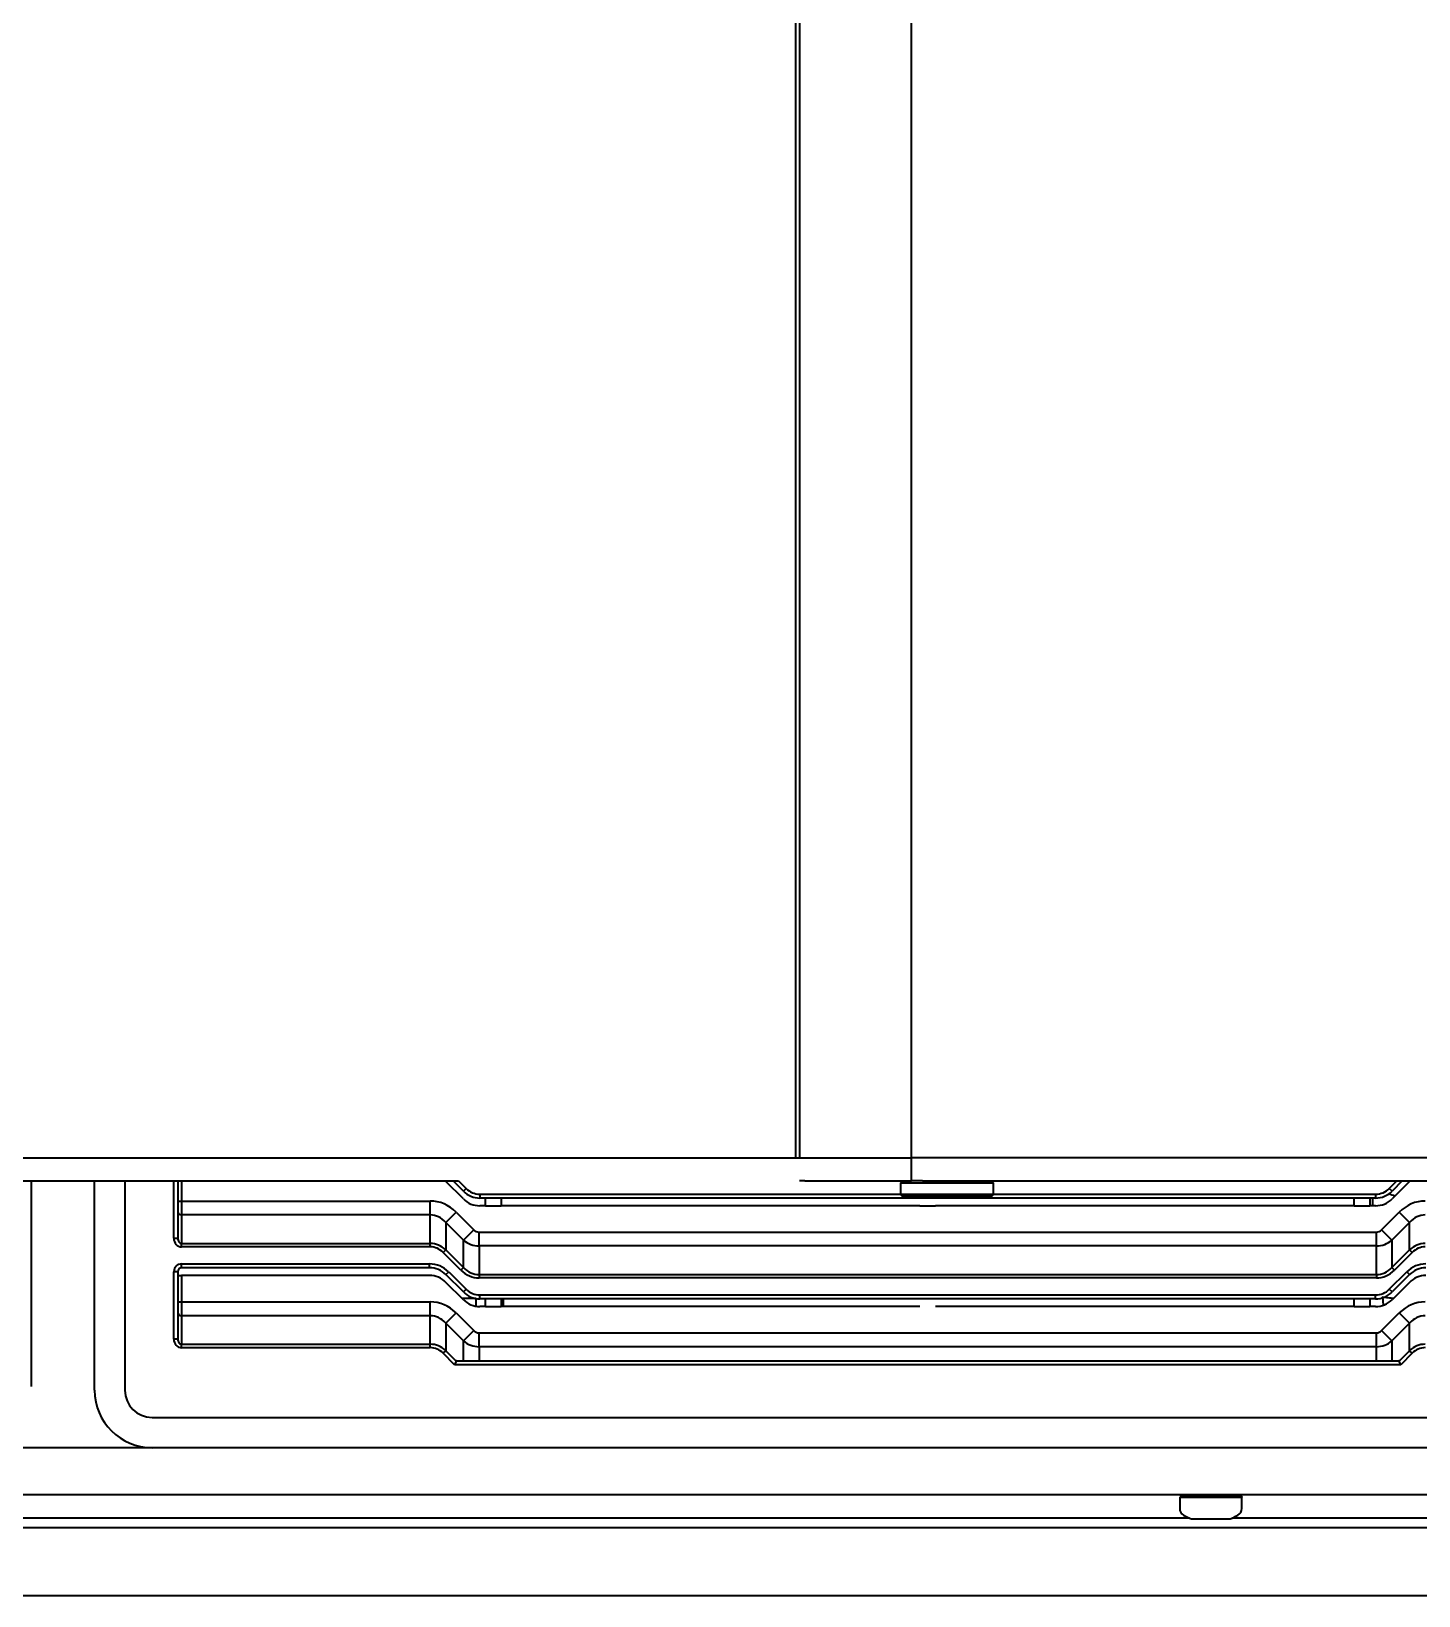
# Model space of a CAD drawing. Extents: x -760 to 4209, y 5795 to 10328.
# Drawn here: x 2413 to 2591.9, y 7999.4 to 8201.2 of the extents above; entities that cross this region are included whole.
import ezdxf

# ---------------------------------------------------------------- set-up
doc = ezdxf.new("R2010")
doc.units = 0
doc.header["$LTSCALE"] = 5
doc.layers.add('1', color=7, linetype='CONTINUOUS', true_color=0xffffff)

msp = doc.modelspace()

# ---------------------------------------------------------------- linework, layer by layer
at = {"layer": '1', "color": 7, "linetype": 'Continuous', "lineweight": 35}
for p, q in [((2511.55, 8055.9), (2511.55, 8802.4)), ((2512.05, 8055.9), (2512.05, 8802.4)), ((2526.47, 8055.9), (2526.47, 8802.4)), ((2048.55, 8055.9), (2512.05, 8055.9)), ((2512.01, 8055.9), (2512.71, 8055.9)), ((2512.71, 8055.9), (2526.47, 8055.9)), ((2526.47, 8052.9), (2526.47, 8055.9)), ((2527.88, 8055.9), (2526.47, 8055.9)), ((2707.05, 8055.9), (2527.88, 8055.9)), ((2057.62, 8052.9), (2468.06, 8052.9)), ((2412.97, 8052.9), (2412.97, 8026.4)), ((2421.14, 8025.9), (2421.14, 8052.9)), ((2425.05, 8052.9), (2425.05, 8025.9)), ((2431.35, 8045.51), (2431.35, 8052.9)), ((2431.85, 8052.9), (2431.85, 8045.51)), ((2432.35, 8052.9), (2432.35, 8050.31)), ((2466.43, 8052.82), (2466.35, 8052.9)), ((2468.68, 8050.58), (2466.43, 8052.82)), ((2468.68, 8051.58), (2467.36, 8052.9)), ((2468.06, 8052.9), (2469.03, 8051.93)), ((2468.68, 8051.58), (2469.03, 8051.93)), ((2512.71, 8052.9), (2512.01, 8052.9)), ((2512.71, 8052.9), (2526.47, 8052.9)), ((2525.3, 8052.9), (2525.05, 8052.65)), ((2525.05, 8052.65), (2537.05, 8052.65)), ((2525.05, 8052.65), (2525.05, 8051.15)), ((2527.88, 8052.9), (2526.47, 8052.9)), ((2527.88, 8052.9), (2707.05, 8052.9)), ((2537.05, 8052.65), (2536.8, 8052.9)), ((2537.05, 8051.15), (2537.05, 8052.65)), ((2588.08, 8051.93), (2589.05, 8052.9)), ((2588.43, 8051.58), (2588.08, 8051.93)), ((2589.75, 8052.9), (2588.43, 8051.58)), ((2590.68, 8052.82), (2588.43, 8050.58)), ((2590.76, 8052.9), (2590.68, 8052.82)), ((2431.85, 8050.31), (2432.35, 8050.31)), ((2432.35, 8050.31), (2464.41, 8050.31)), ((2432.35, 8050.31), (2432.35, 8048.52)), ((2464.41, 8048.52), (2464.41, 8050.31)), ((2470.8, 8051.2), (2470.8, 8050.7)), ((2470.8, 8051.2), (2525.06, 8051.2)), ((2586.31, 8050.7), (2470.8, 8050.7)), ((2471.55, 8049.7), (2470.8, 8049.7)), ((2471.55, 8049.7), (2471.55, 8050.7)), ((2471.55, 8049.7), (2473.55, 8049.7)), ((2473.55, 8050.7), (2473.55, 8049.7)), ((2527.55, 8049.7), (2473.55, 8049.7)), ((2537.05, 8051.15), (2525.05, 8051.15)), ((2525.05, 8051.15), (2525.3, 8050.9)), ((2536.8, 8050.9), (2525.3, 8050.9)), ((2527.55, 8049.7), (2529.55, 8049.7)), ((2583.55, 8049.7), (2529.55, 8049.7)), ((2536.8, 8050.9), (2537.05, 8051.15)), ((2537.05, 8051.2), (2586.31, 8051.2)), ((2583.55, 8049.7), (2583.55, 8050.7)), ((2583.55, 8049.7), (2585.55, 8049.7)), ((2585.55, 8050.7), (2585.55, 8049.7)), ((2586.31, 8049.7), (2585.55, 8049.7)), ((2585.9, 8050.7), (2585.9, 8049.7)), ((2586.31, 8051.2), (2586.31, 8050.7)), ((2432.35, 8048.52), (2432.35, 8044.84)), ((2464.41, 8048.52), (2432.35, 8048.52)), ((2464.41, 8044.84), (2464.41, 8048.52)), ((2466.41, 8047.56), (2467.74, 8048.89)), ((2467.74, 8048.89), (2470.03, 8046.6)), ((2587.08, 8046.6), (2589.37, 8048.89)), ((2590.7, 8047.56), (2589.37, 8048.89)), ((2468.7, 8045.26), (2466.41, 8047.56)), ((2466.41, 8047.56), (2466.41, 8044.01)), ((2468.7, 8045.26), (2470.03, 8046.6)), ((2470.7, 8046.31), (2586.41, 8046.31)), ((2470.7, 8044.52), (2470.7, 8046.31)), ((2586.41, 8044.52), (2586.41, 8046.31)), ((2588.41, 8045.26), (2587.08, 8046.6)), ((2590.7, 8047.56), (2588.41, 8045.26)), ((2590.7, 8044.01), (2590.7, 8047.56)), ((2431.35, 8045.51), (2431.85, 8045.51)), ((2432.35, 8044.84), (2464.41, 8044.84)), ((2432.35, 8044.39), (2432.35, 8044.84)), ((2464.41, 8044.39), (2432.35, 8044.39)), ((2464.41, 8044.39), (2464.41, 8044.84)), ((2466.41, 8044.01), (2466.08, 8043.68)), ((2468.37, 8041.39), (2466.08, 8043.68)), ((2466.41, 8044.01), (2468.7, 8041.72)), ((2468.7, 8041.72), (2468.7, 8045.26)), ((2586.41, 8044.52), (2470.7, 8044.52)), ((2470.7, 8044.52), (2470.7, 8040.84)), ((2586.41, 8040.84), (2586.41, 8044.52)), ((2588.41, 8045.26), (2588.41, 8041.72)), ((2588.41, 8041.72), (2590.7, 8044.01)), ((2591.03, 8043.68), (2588.74, 8041.39)), ((2590.7, 8044.01), (2591.03, 8043.68)), ((2432.35, 8041.7), (2432.35, 8042.2)), ((2432.35, 8042.2), (2464.31, 8042.2)), ((2464.31, 8041.7), (2432.35, 8041.7)), ((2464.31, 8041.7), (2464.31, 8042.2)), ((2468.7, 8041.72), (2468.37, 8041.39)), ((2588.41, 8041.72), (2588.74, 8041.39)), ((2431.85, 8041.2), (2431.35, 8041.2)), ((2431.35, 8032.51), (2431.35, 8041.2)), ((2431.85, 8041.2), (2431.85, 8032.51)), ((2431.85, 8040.7), (2432.35, 8040.7)), ((2464.31, 8040.7), (2432.35, 8040.7)), ((2432.35, 8040.7), (2432.35, 8037.31)), ((2466.43, 8040.82), (2466.79, 8041.18)), ((2468.68, 8038.58), (2466.43, 8040.82)), ((2468.68, 8037.58), (2466.43, 8039.82)), ((2466.79, 8041.18), (2469.03, 8038.93)), ((2470.7, 8040.84), (2586.41, 8040.84)), ((2470.7, 8040.84), (2470.7, 8040.39)), ((2586.41, 8040.39), (2470.7, 8040.39)), ((2586.41, 8040.84), (2586.41, 8040.39)), ((2588.08, 8038.93), (2590.32, 8041.18)), ((2590.68, 8040.82), (2588.43, 8038.58)), ((2590.68, 8039.82), (2588.43, 8037.58)), ((2590.68, 8040.82), (2590.32, 8041.18)), ((2470.33, 8037.73), (2468.5, 8037.76)), ((2468.68, 8038.58), (2469.03, 8038.93)), ((2470.33, 8036.74), (2470.33, 8037.73)), ((2470.8, 8037.7), (2470.8, 8038.2)), ((2470.8, 8038.2), (2586.31, 8038.2)), ((2586.31, 8037.7), (2470.8, 8037.7)), ((2471.55, 8036.7), (2471.55, 8037.7)), ((2473.55, 8037.7), (2473.55, 8036.7)), ((2473.82, 8037.7), (2473.82, 8036.7)), ((2583.55, 8036.7), (2583.55, 8037.7)), ((2585.55, 8037.7), (2585.55, 8036.7)), ((2586.31, 8037.7), (2586.31, 8038.2)), ((2588.43, 8038.58), (2588.08, 8038.93)), ((2431.85, 8037.31), (2432.35, 8037.31)), ((2432.35, 8037.31), (2464.41, 8037.31)), ((2432.35, 8037.31), (2432.35, 8035.52)), ((2464.41, 8035.52), (2432.35, 8035.52)), ((2432.35, 8035.52), (2432.35, 8031.84)), ((2464.41, 8035.52), (2464.41, 8037.31)), ((2464.41, 8031.84), (2464.41, 8035.52)), ((2466.41, 8034.56), (2467.74, 8035.89)), ((2467.74, 8035.89), (2470.03, 8033.6)), ((2471.55, 8036.7), (2470.8, 8036.7)), ((2471.55, 8036.7), (2473.55, 8036.7)), ((2527.55, 8036.7), (2473.55, 8036.7)), ((2583.55, 8036.7), (2529.55, 8036.7)), ((2583.55, 8036.7), (2585.55, 8036.7)), ((2586.31, 8036.7), (2585.55, 8036.7)), ((2587.08, 8033.6), (2589.37, 8035.89)), ((2590.7, 8034.56), (2589.37, 8035.89)), ((2468.7, 8032.26), (2466.41, 8034.56)), ((2466.41, 8034.56), (2466.41, 8031.01)), ((2468.7, 8032.26), (2470.03, 8033.6)), ((2588.41, 8032.26), (2587.08, 8033.6)), ((2590.7, 8034.56), (2588.41, 8032.26)), ((2590.7, 8031.01), (2590.7, 8034.56)), ((2431.85, 8032.51), (2431.35, 8032.51)), ((2432.35, 8031.84), (2464.41, 8031.84)), ((2432.35, 8031.39), (2432.35, 8031.84)), ((2464.41, 8031.39), (2464.41, 8031.84)), ((2468.7, 8029.7), (2468.7, 8032.26)), ((2470.7, 8033.31), (2586.41, 8033.31)), ((2470.7, 8031.52), (2470.7, 8033.31)), ((2586.41, 8031.52), (2470.7, 8031.52)), ((2470.7, 8031.52), (2470.7, 8029.7)), ((2586.41, 8031.52), (2586.41, 8033.31)), ((2586.41, 8029.7), (2586.41, 8031.52)), ((2588.41, 8032.26), (2588.41, 8029.7)), ((2464.41, 8031.39), (2432.35, 8031.39)), ((2466.08, 8030.68), (2466.41, 8031.01)), ((2467.55, 8029.2), (2466.08, 8030.68)), ((2466.41, 8031.01), (2467.75, 8029.67)), ((2467.75, 8029.67), (2467.55, 8029.2)), ((2467.8, 8029.7), (2589.3, 8029.7)), ((2589.36, 8029.67), (2590.7, 8031.01)), ((2589.55, 8029.2), (2589.36, 8029.67)), ((2591.03, 8030.68), (2589.55, 8029.2)), ((2591.03, 8030.68), (2590.7, 8031.01)), ((2589.55, 8029.2), (2467.55, 8029.2)), ((2428.55, 8022.4), (2629.55, 8022.4)), ((2640.3, 8018.49), (1999.57, 8018.49)), ((2629.55, 8018.49), (2428.55, 8018.49)), ((2640.3, 8012.4), (1912.3, 8012.4)), ((2561.05, 8012.1), (2561.3, 8012.1)), ((2561.05, 8012.1), (2561.05, 8010.65)), ((2561.19, 8012.39), (2561.43, 8012.37)), ((2561.3, 8012.1), (2561.99, 8012.1)), ((2561.45, 8012.39), (2562.09, 8012.34)), ((2561.99, 8012.1), (2563.05, 8012.1)), ((2562.05, 8012.39), (2562.13, 8012.38)), ((2562.14, 8012.39), (2563.12, 8012.29)), ((2563.05, 8012.1), (2564.36, 8012.1)), ((2563.18, 8012.39), (2564.12, 8012.25)), ((2564.36, 8012.1), (2565.75, 8012.1)), ((2565.79, 8012.39), (2565.42, 8012.25)), ((2565.75, 8012.1), (2567.05, 8012.1)), ((2567.04, 8012.39), (2566.3, 8012.28)), ((2566.9, 8012.37), (2566.89, 8012.4)), ((2566.93, 8012.39), (2566.89, 8012.39)), ((2567.05, 8012.1), (2568.12, 8012.1)), ((2567.97, 8012.39), (2567.32, 8012.33)), ((2568.06, 8012.39), (2567.34, 8012.32)), ((2568.12, 8012.1), (2568.81, 8012.1)), ((2568.66, 8012.39), (2568.18, 8012.35)), ((2568.71, 8012.39), (2568.19, 8012.35)), ((2568.81, 8012.1), (2569.05, 8012.1)), ((2569.05, 8010.65), (2569.05, 8012.1)), ((2562.32, 8009.4), (1916.7, 8009.4)), ((2562.56, 8009.3), (2565.05, 8009.3)), ((2565.05, 8009.3), (2567.54, 8009.3)), ((2649.55, 8009.4), (2567.78, 8009.4)), ((1916.7, 8008.2), (2643.4, 8008.2)), ((2643.4, 7999.4), (1916.7, 7999.4))]:
    msp.add_line(p, q, dxfattribs=at)
for centre, radius, start, end in [((2470.8, 8053.7), 2.5, 225, 270), ((2586.31, 8053.7), 2.5, 270, 315), ((2470.8, 8053.7), 3, 225, 270), ((2470.8, 8052.7), 3, 225, 270), ((2586.31, 8053.7), 3, 270, 315), ((2586.31, 8052.7), 3, 270, 315), ((2432.35, 8041.2), 1, 90, 180), ((2432.35, 8041.2), 0.5, 90, 180), ((2464.31, 8038.7), 3.5, 45, 90), ((2464.31, 8038.7), 3, 45, 90), ((2592.8, 8038.7), 3.5, 90, 135), ((2592.8, 8038.7), 3, 90, 135), ((2464.31, 8037.7), 3, 45, 90), ((2592.8, 8037.7), 3, 90, 135), ((2470.8, 8040.7), 3, 225, 270), ((2470.8, 8039.7), 3, 225, 270), ((2470.8, 8040.7), 2.5, 225, 270), ((2586.31, 8040.7), 2.5, 270, 315), ((2586.31, 8040.7), 3, 270, 315), ((2586.31, 8039.7), 3, 270, 315), ((2428.55, 8025.9), 7.41, 180, 270), ((2428.55, 8025.9), 3.5, 180, 270), ((2562.05, 8010.65), 1, 180, 240), ((2565.05, 8015.84), 7, 240, 249.1628), ((2565.05, 8015.84), 7, 290.8372, 300), ((2568.05, 8010.65), 1, 300, 0)]:
    msp.add_arc(centre, radius, start, end, dxfattribs=at)
for centre, major_axis, ratio, start_param, end_param in [((2464.41, 8044.72), (0, 5.59), 0.894427, 5.553458, 6.283185), ((2586.1, 8043.42), (-7.88, -1.39), 0.999876, 4.192808, 4.301958), ((2592.7, 8044.72), (0, 5.59), 0.894427, 0, 0.729728), ((2432.35, 8048.97), (0.5, 0), 0.894427, 3.141593, 4.712389), ((2464.41, 8044.72), (0, 3.8), 0.7892, 5.553458, 6.283185), ((2592.7, 8044.72), (0, 3.8), 0.7892, 0, 0.729728), ((2470.7, 8047.43), (0, -1.12), 0.894427, 5.553458, 6.283185), ((2586.41, 8047.43), (0, -1.12), 0.894427, 0, 0.729728), ((2432.35, 8045.51), (0, -1.12), 0.894427, 4.712389, 6.283185), ((2432.35, 8045.51), (0, 0.671), 0.745356, 1.570796, 3.141593), ((2464.41, 8041.6), (0, 3.24), 0.92527, 5.553458, 6.283185), ((2464.41, 8041.6), (0, 2.8), 0.894427, 5.553458, 6.283185), ((2470.7, 8047.43), (3, 0), 0.968963, 3.982661, 4.712389), ((2586.41, 8047.43), (3, 0), 0.968963, 4.712389, 5.442117), ((2592.7, 8041.6), (0, 3.24), 0.92527, 0, 0.729728), ((2592.7, 8041.6), (0, 2.8), 0.894427, 0, 0.729728), ((2470.7, 8044.31), (0, 3.47), 0.865575, 2.411865, 3.141593), ((2586.41, 8044.31), (0, 3.47), 0.865575, 3.141593, 3.87132), ((2470.7, 8044.31), (0, -3.91), 0.894427, 5.553458, 6.283185), ((2586.41, 8044.31), (0, -3.91), 0.894427, 0, 0.729728), ((2432.35, 8035.97), (0.5, 0), 0.894427, 3.141593, 4.712389), ((2464.41, 8031.72), (0, 5.59), 0.894427, 5.553458, 6.283185), ((2464.41, 8031.72), (0, 3.8), 0.7892, 5.553458, 6.283185), ((2592.7, 8031.72), (0, 5.59), 0.894427, 0, 0.729728), ((2592.7, 8031.72), (0, 3.8), 0.7892, 0, 0.729728), ((2470.7, 8034.43), (0, -1.12), 0.894427, 5.553458, 6.283185), ((2586.41, 8034.43), (0, -1.12), 0.894427, 0, 0.729728), ((2432.35, 8032.51), (0, -1.12), 0.894427, 4.712389, 6.283185), ((2432.35, 8032.51), (0, 0.671), 0.745356, 1.570796, 3.141593), ((2464.41, 8028.6), (0, 3.24), 0.92527, 5.553458, 6.283185), ((2470.7, 8034.43), (3, 0), 0.968963, 3.982661, 4.712389), ((2586.41, 8034.43), (3, 0), 0.968963, 4.712389, 5.442117), ((2592.7, 8028.6), (0, 3.24), 0.92527, 0, 0.729728), ((2464.41, 8028.6), (0, 2.8), 0.894427, 5.553458, 6.283185), ((2468.3, 8029.2), (-0.547, 0.483), 0.234436, 6.023612, 6.363449), ((2588.8, 8029.2), (0.547, 0.483), 0.234436, 6.202921, 6.542758), ((2592.7, 8028.6), (0, 2.8), 0.894427, 0, 0.729728)]:
    msp.add_ellipse(centre, major_axis=major_axis, ratio=ratio, start_param=start_param, end_param=end_param, dxfattribs=at)
for points, knots in [([(2587.11, 8037.94), (2587.18, 8037.93), (2587.24, 8037.92), (2587.32, 8037.91), (2587.34, 8037.91), (2587.37, 8037.91), (2587.39, 8037.91), (2587.44, 8037.9), (2587.61, 8037.88), (2587.77, 8037.87), (2588.15, 8037.83), (2588.4, 8037.8), (2588.65, 8037.77)], [0, 0, 0, 0, 0.127129, 0.127129, 0.158912, 0.158912, 0.190694, 0.190694, 0.254259, 0.508518, 0.508518, 1, 1, 1, 1]), ([(2587.14, 8037.93), (2587.14, 8037.92), (2587.15, 8037.92), (2587.16, 8037.91), (2587.16, 8037.9), (2587.17, 8037.88), (2587.18, 8037.87), (2587.19, 8037.84), (2587.19, 8037.83), (2587.2, 8037.8), (2587.2, 8037.79), (2587.21, 8037.74), (2587.21, 8037.72), (2587.22, 8037.66), (2587.23, 8037.63), (2587.24, 8037.58), (2587.24, 8037.55), (2587.25, 8037.49), (2587.25, 8037.47), (2587.26, 8037.38), (2587.26, 8037.33), (2587.27, 8037.16), (2587.28, 8037.05), (2587.29, 8036.92), (2587.29, 8036.9), (2587.29, 8036.88)], [0, 0, 0, 0, 0.019363, 0.019363, 0.038727, 0.038727, 0.077453, 0.077453, 0.11618, 0.11618, 0.154907, 0.154907, 0.23236, 0.23236, 0.309813, 0.309813, 0.387267, 0.387267, 0.46472, 0.46472, 0.619627, 0.619627, 0.92944, 0.92944, 1, 1, 1, 1]), ([(2561.19, 8012.39), (2561.18, 8012.38), (2561.17, 8012.37), (2561.16, 8012.35), (2561.15, 8012.34), (2561.14, 8012.3), (2561.14, 8012.28), (2561.16, 8012.25), (2561.16, 8012.24), (2561.17, 8012.23), (2561.18, 8012.21), (2561.19, 8012.19), (2561.23, 8012.15), (2561.26, 8012.13), (2561.3, 8012.1)], [0, 0, 0, 0, 0.125, 0.125, 0.25, 0.25, 0.5, 0.5, 0.5625, 0.5625, 0.625, 0.75, 0.75, 1, 1, 1, 1]), ([(2561.3, 8012.1), (2561.3, 8012.13), (2561.3, 8012.16), (2561.32, 8012.2), (2561.32, 8012.21), (2561.33, 8012.24), (2561.34, 8012.25), (2561.36, 8012.29), (2561.37, 8012.31), (2561.4, 8012.34), (2561.41, 8012.35), (2561.43, 8012.37), (2561.44, 8012.38), (2561.45, 8012.39)], [0, 0, 0, 0, 0.25, 0.25, 0.375, 0.375, 0.5, 0.5, 0.75, 0.75, 0.875, 0.875, 1, 1, 1, 1]), ([(2561.45, 8012.39), (2561.46, 8012.38), (2561.47, 8012.37), (2561.49, 8012.35), (2561.5, 8012.34), (2561.55, 8012.3), (2561.59, 8012.28), (2561.65, 8012.25), (2561.66, 8012.24), (2561.69, 8012.23), (2561.72, 8012.21), (2561.77, 8012.19), (2561.85, 8012.15), (2561.92, 8012.13), (2561.99, 8012.1)], [0, 0, 0, 0, 0.125, 0.125, 0.25, 0.25, 0.5, 0.5, 0.5625, 0.5625, 0.625, 0.75, 0.75, 1, 1, 1, 1]), ([(2562.05, 8012.39), (2562.01, 8012.38), (2561.97, 8012.37), (2561.92, 8012.36), (2561.91, 8012.36), (2561.91, 8012.35)], [0, 0, 0, 0, 0.855706, 0.855706, 1, 1, 1, 1]), ([(2561.99, 8012.1), (2561.99, 8012.13), (2562, 8012.16), (2562.01, 8012.2), (2562.02, 8012.21), (2562.03, 8012.24), (2562.04, 8012.25), (2562.05, 8012.29), (2562.07, 8012.31), (2562.09, 8012.34), (2562.1, 8012.35), (2562.12, 8012.37), (2562.13, 8012.38), (2562.14, 8012.39)], [0, 0, 0, 0, 0.25, 0.25, 0.375, 0.375, 0.5, 0.5, 0.75, 0.75, 0.875, 0.875, 1, 1, 1, 1]), ([(2562.14, 8012.39), (2562.17, 8012.38), (2562.19, 8012.37), (2562.25, 8012.35), (2562.28, 8012.34), (2562.38, 8012.3), (2562.45, 8012.28), (2562.55, 8012.25), (2562.57, 8012.24), (2562.61, 8012.23), (2562.67, 8012.21), (2562.74, 8012.19), (2562.87, 8012.15), (2562.96, 8012.13), (2563.05, 8012.1)], [0, 0, 0, 0, 0.125, 0.125, 0.25, 0.25, 0.5, 0.5, 0.5625, 0.5625, 0.625, 0.75, 0.75, 1, 1, 1, 1]), ([(2563.07, 8012.39), (2563.01, 8012.38), (2562.96, 8012.37), (2562.86, 8012.35), (2562.81, 8012.34), (2562.76, 8012.32)], [0, 0, 0, 0, 0.502323, 0.502323, 1, 1, 1, 1]), ([(2563.05, 8012.1), (2563.06, 8012.13), (2563.07, 8012.16), (2563.08, 8012.2), (2563.08, 8012.21), (2563.09, 8012.24), (2563.1, 8012.25), (2563.12, 8012.29), (2563.13, 8012.31), (2563.15, 8012.34), (2563.15, 8012.35), (2563.17, 8012.37), (2563.17, 8012.38), (2563.18, 8012.39)], [0, 0, 0, 0, 0.25, 0.25, 0.375, 0.375, 0.5, 0.5, 0.75, 0.75, 0.875, 0.875, 1, 1, 1, 1]), ([(2563.18, 8012.39), (2563.22, 8012.38), (2563.27, 8012.37), (2563.35, 8012.35), (2563.4, 8012.34), (2563.54, 8012.3), (2563.63, 8012.28), (2563.76, 8012.25), (2563.78, 8012.24), (2563.83, 8012.23), (2563.91, 8012.21), (2563.99, 8012.19), (2564.14, 8012.15), (2564.25, 8012.13), (2564.36, 8012.1)], [0, 0, 0, 0, 0.125, 0.125, 0.25, 0.25, 0.5, 0.5, 0.5625, 0.5625, 0.625, 0.75, 0.75, 1, 1, 1, 1]), ([(2564.12, 8012.25), (2564.17, 8012.23), (2564.22, 8012.22), (2564.3, 8012.2), (2564.32, 8012.19), (2564.36, 8012.18), (2564.37, 8012.18), (2564.39, 8012.18)], [0, 0, 0, 0, 0.57583, 0.57583, 0.863744, 0.863744, 1, 1, 1, 1]), ([(2564.36, 8012.1), (2564.37, 8012.13), (2564.37, 8012.16), (2564.38, 8012.2), (2564.39, 8012.21), (2564.4, 8012.24), (2564.4, 8012.25), (2564.41, 8012.29), (2564.42, 8012.31), (2564.43, 8012.34), (2564.43, 8012.35), (2564.44, 8012.37), (2564.45, 8012.38), (2564.45, 8012.39)], [0, 0, 0, 0, 0.25, 0.25, 0.375, 0.375, 0.5, 0.5, 0.75, 0.75, 0.875, 0.875, 1, 1, 1, 1]), ([(2564.45, 8012.39), (2564.5, 8012.38), (2564.55, 8012.37), (2564.66, 8012.35), (2564.71, 8012.34), (2564.87, 8012.3), (2564.98, 8012.28), (2565.12, 8012.25), (2565.15, 8012.24), (2565.2, 8012.23), (2565.28, 8012.21), (2565.37, 8012.19), (2565.53, 8012.15), (2565.64, 8012.13), (2565.75, 8012.1)], [0, 0, 0, 0, 0.125, 0.125, 0.25, 0.25, 0.5, 0.5, 0.5625, 0.5625, 0.625, 0.75, 0.75, 1, 1, 1, 1]), ([(2565.75, 8012.1), (2565.76, 8012.13), (2565.76, 8012.16), (2565.77, 8012.2), (2565.77, 8012.21), (2565.78, 8012.24), (2565.78, 8012.25), (2565.78, 8012.29), (2565.79, 8012.31), (2565.79, 8012.34), (2565.79, 8012.35), (2565.79, 8012.37), (2565.79, 8012.38), (2565.79, 8012.39)], [0, 0, 0, 0, 0.25, 0.25, 0.375, 0.375, 0.5, 0.5, 0.75, 0.75, 0.875, 0.875, 1, 1, 1, 1]), ([(2565.79, 8012.39), (2565.85, 8012.38), (2565.9, 8012.37), (2566.01, 8012.35), (2566.07, 8012.34), (2566.23, 8012.3), (2566.34, 8012.28), (2566.47, 8012.25), (2566.5, 8012.24), (2566.55, 8012.23), (2566.63, 8012.21), (2566.71, 8012.19), (2566.86, 8012.15), (2566.96, 8012.13), (2567.05, 8012.1)], [0, 0, 0, 0, 0.125, 0.125, 0.25, 0.25, 0.5, 0.5, 0.5625, 0.5625, 0.625, 0.75, 0.75, 1, 1, 1, 1]), ([(2567.04, 8012.39), (2567.1, 8012.38), (2567.15, 8012.37), (2567.25, 8012.35), (2567.3, 8012.34), (2567.45, 8012.3), (2567.54, 8012.28), (2567.66, 8012.25), (2567.68, 8012.24), (2567.72, 8012.23), (2567.79, 8012.21), (2567.85, 8012.19), (2567.97, 8012.15), (2568.05, 8012.13), (2568.12, 8012.1)], [0, 0, 0, 0, 0.125, 0.125, 0.25, 0.25, 0.5, 0.5, 0.5625, 0.5625, 0.625, 0.75, 0.75, 1, 1, 1, 1]), ([(2567.05, 8012.1), (2567.06, 8012.13), (2567.06, 8012.16), (2567.07, 8012.2), (2567.07, 8012.21), (2567.07, 8012.24), (2567.07, 8012.25), (2567.07, 8012.29), (2567.07, 8012.31), (2567.06, 8012.34), (2567.06, 8012.35), (2567.05, 8012.37), (2567.05, 8012.38), (2567.04, 8012.39)], [0, 0, 0, 0, 0.25, 0.25, 0.375, 0.375, 0.5, 0.5, 0.75, 0.75, 0.875, 0.875, 1, 1, 1, 1]), ([(2568.06, 8012.39), (2568.1, 8012.38), (2568.14, 8012.37), (2568.23, 8012.35), (2568.26, 8012.34), (2568.38, 8012.3), (2568.45, 8012.28), (2568.53, 8012.25), (2568.54, 8012.24), (2568.57, 8012.23), (2568.62, 8012.21), (2568.66, 8012.19), (2568.73, 8012.15), (2568.78, 8012.13), (2568.81, 8012.1)], [0, 0, 0, 0, 0.125, 0.125, 0.25, 0.25, 0.5, 0.5, 0.5625, 0.5625, 0.625, 0.75, 0.75, 1, 1, 1, 1]), ([(2568.12, 8012.1), (2568.12, 8012.13), (2568.12, 8012.16), (2568.12, 8012.2), (2568.12, 8012.21), (2568.12, 8012.24), (2568.12, 8012.25), (2568.11, 8012.29), (2568.1, 8012.31), (2568.09, 8012.34), (2568.08, 8012.35), (2568.07, 8012.37), (2568.06, 8012.38), (2568.06, 8012.39)], [0, 0, 0, 0, 0.25, 0.25, 0.375, 0.375, 0.5, 0.5, 0.75, 0.75, 0.875, 0.875, 1, 1, 1, 1]), ([(2568.71, 8012.39), (2568.74, 8012.38), (2568.76, 8012.37), (2568.82, 8012.35), (2568.84, 8012.34), (2568.9, 8012.3), (2568.94, 8012.28), (2568.98, 8012.25), (2568.98, 8012.24), (2569, 8012.23), (2569.01, 8012.21), (2569.03, 8012.19), (2569.05, 8012.15), (2569.05, 8012.13), (2569.05, 8012.1)], [0, 0, 0, 0, 0.125, 0.125, 0.25, 0.25, 0.5, 0.5, 0.5625, 0.5625, 0.625, 0.75, 0.75, 1, 1, 1, 1]), ([(2568.81, 8012.1), (2568.82, 8012.13), (2568.82, 8012.16), (2568.81, 8012.2), (2568.81, 8012.21), (2568.8, 8012.24), (2568.8, 8012.25), (2568.78, 8012.29), (2568.77, 8012.31), (2568.75, 8012.34), (2568.74, 8012.35), (2568.73, 8012.37), (2568.72, 8012.38), (2568.71, 8012.39)], [0, 0, 0, 0, 0.25, 0.25, 0.375, 0.375, 0.5, 0.5, 0.75, 0.75, 0.875, 0.875, 1, 1, 1, 1]), ([(2569.05, 8012.1), (2569.05, 8012.13), (2569.05, 8012.16), (2569.04, 8012.2), (2569.04, 8012.21), (2569.03, 8012.24), (2569.02, 8012.25), (2569.01, 8012.29), (2568.99, 8012.31), (2568.97, 8012.34), (2568.96, 8012.35), (2568.94, 8012.37), (2568.93, 8012.38), (2568.92, 8012.39)], [0, 0, 0, 0, 0.25, 0.25, 0.375, 0.375, 0.5, 0.5, 0.75, 0.75, 0.875, 0.875, 1, 1, 1, 1])]:
    msp.add_open_spline(points, degree=3, knots=knots, dxfattribs=at)

doc.saveas('drawing.dxf')
